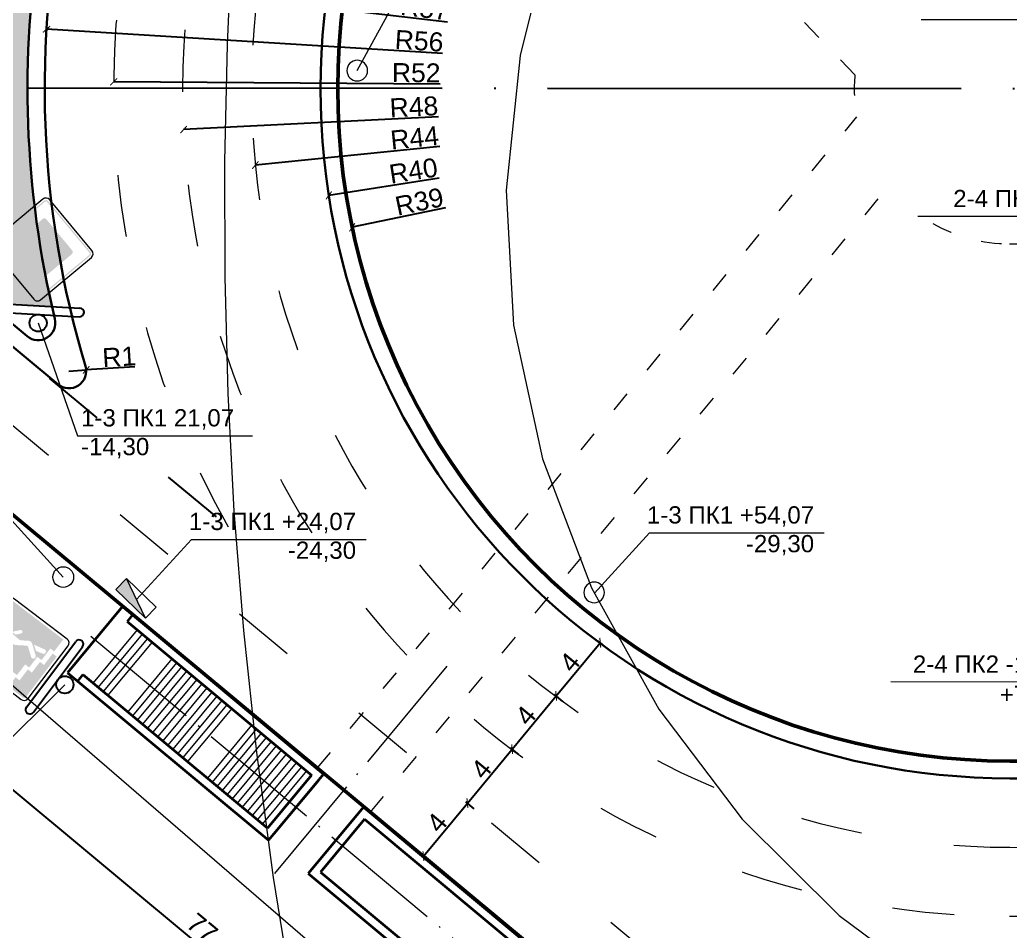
# Model space of a CAD drawing. Header units: millimetres. Extents: x -2123 to 34701, y -1286 to 835.
# Drawn here: x 1699.4 to 1756.9, y -19.4 to 33.5 of the extents above; entities that cross this region are included whole.
import ezdxf

# ---------------------------------------------------------------- set-up
doc = ezdxf.new("R2010")
doc.units = ezdxf.units.MM
doc.linetypes.add('ACAD_ISO03W100', pattern=[30, 12, -18])
doc.linetypes.add('ACAD_ISO04W100', pattern=[30, 24, -3, 0, -3])
doc.layers.get('0').update_dxf_attribs({"lineweight": 15})
for name, color, linetype, lineweight in [('вертикалка', 6, 'Continuous', 15), ('Горизонталі', 7, 'Continuous', 18), ('Дор. Розм.', 7, 'Continuous', 50), ('дорога', 126, 'Continuous', 25), ('поздовжній профіль', 250, 'Continuous', 15), ('Позначки Наталії Симочко_Ном._пера__7', 7, 'Continuous', 18), ('Інж. мережі', 205, 'Continuous', 18)]:
    doc.layers.add(name, color=color, linetype=linetype, lineweight=lineweight)
for name, color, linetype in [('Вісь', 170, 'ACAD_ISO04W100'), ('Осі', 164, 'Continuous'), ('поперечніе для 12м', 7, 'Continuous')]:
    doc.layers.add(name, color=color, linetype=linetype)
doc.layers.add('Озелення', color=7, linetype='Continuous', lineweight=15, true_color=0x2bad00)
doc.styles.get("Standard").update_dxf_attribs({"font": 'arial.ttf'})
doc.styles.add('СГЕНЕРИР_СТИЛЬ_1', font='arial.ttf')
doc.dimstyles.new('Переход', dxfattribs={"dimscale": 0.1, "dimtxt": 11, "dimasz": 4, "dimexe": 1.25, "dimexo": 0.625, "dimgap": 0.9, "dimtad": 1, "dimtxsty": 'Standard', "dimblk": 'ARCHTICK', "dimcen": 2.5, "dimadec": 0, "dimazin": 0, "dimtfac": 1, "dimtmove": 0, "dimatfit": 3, "dimldrblk": 'ARCHTICK', "dimfxl": 1, "dimarcsym": 0})

# ---------------------------------------------------------------- blocks, each defined once
blk = doc.blocks.new('sdfahgas')
h = blk.add_hatch(color=7)
edge = h.paths.add_edge_path(flags=16)
edge.add_line((6.61, 6.61), (0.16, 13.06))
edge.add_arc((0, 12.9), 0.223, 45, 135)
edge.add_line((-0.16, 13.06), (-6.61, 6.61))
edge.add_arc((-6.45, 6.45), 0.223, 135, 225)
edge.add_line((-6.61, 6.29), (-0.16, -0.16))
edge.add_arc((0, 0), 0.223, 225, 315)
edge.add_line((0.16, -0.16), (6.61, 6.29))
edge.add_arc((6.45, 6.45), 0.223, -45, 45)
edge = h.paths.add_edge_path()
edge.add_line((-0.28, 13.18), (-6.73, 6.73))
edge.add_arc((-6.45, 6.45), 0.393, 135, 225)
edge.add_line((-6.73, 6.17), (-0.28, -0.28))
edge.add_arc((0, 0), 0.393, 225, 315)
edge.add_line((0.28, -0.28), (6.73, 6.17))
edge.add_arc((6.45, 6.45), 0.393, -45, 45)
edge.add_line((6.73, 6.73), (0.28, 13.18))
edge.add_arc((0, 12.9), 0.393, 45, 135)
h = blk.add_hatch(color=7)
edge = h.paths.add_edge_path(flags=16)
edge.add_line((-0.15, 10.54), (-4.09, 6.6))
edge.add_arc((-3.94, 6.45), 0.217, 135, 225)
edge.add_line((-4.09, 6.3), (-0.15, 2.36))
edge.add_arc((0, 2.51), 0.217, 225, 315)
edge.add_line((0.15, 2.36), (4.09, 6.3))
edge.add_arc((3.94, 6.45), 0.217, -45, 45)
edge.add_line((4.09, 6.6), (0.15, 10.54))
edge.add_arc((0, 10.39), 0.217, 45, 135)
edge = h.paths.add_edge_path()
edge.add_arc((-3.94, 6.45), 0.375, 135, 225)
edge.add_line((-4.2, 6.19), (-0.27, 2.25))
edge.add_arc((0, 2.51), 0.375, 225, 315)
edge.add_line((0.27, 2.25), (4.2, 6.19))
edge.add_arc((3.94, 6.45), 0.375, -45, 45)
edge.add_line((4.2, 6.72), (0.27, 10.65))
edge.add_arc((0, 10.39), 0.375, 45, 135)
edge.add_line((-0.26, 10.65), (-4.2, 6.72))
blk.add_hatch(color=2).paths.add_polyline_path([(-4.11, 6.68), (-0.19, 10.6), (-0.04, 10.64), (0.11, 10.6), (0.19, 10.52), (4.07, 6.63), (4.14, 6.49), (4.12, 6.35), (4.05, 6.25), (0.13, 2.33), (0.04, 2.27), (-0.09, 2.27), (-0.2, 2.36), (-4.15, 6.31), (-4.19, 6.43), (-4.17, 6.57)])
at = {"color": 7}
for p, q in [((-0.48, 13.38), (-6.93, 6.93)), ((6.93, 6.93), (0.48, 13.38)), ((-6.93, 5.97), (-0.48, -0.48)), ((0.48, -0.48), (6.93, 5.97))]:
    blk.add_line(p, q, dxfattribs=at)
for centre, start, end in [((0, 12.9), 45, 135), ((-6.45, 6.45), 135, 225), ((6.45, 6.45), 315, 45), ((0, 0), 225, 315)]:
    blk.add_arc(centre, 0.675, start, end, dxfattribs=at)
blk = doc.blocks.new('5-17-1')
h = blk.add_hatch(color=5)
h.paths.add_polyline_path([(6.742, 3.041, 0.414214), (6.531, 3.252), (0.45, 3.252, 0.414214), (0.239, 3.041), (0.239, -0.931), (1.554, -0.931), (1.554, -1.375), (2.787, -1.375), (2.787, -1.842), (4.019, -1.842), (4.019, -2.334), (5.351, -2.334), (5.351, -2.777), (6.742, -2.777)])
h.paths.add_polyline_path([(4.433, 2.357), (4.396, 2.225), (4.345, 2.16), (4.264, 2.138), (4.116, 2.195), (3.933, 2.276), (3.869, 2.342), (3.804, 2.488), (3.796, 2.59), (3.796, 2.656), (3.848, 2.751), (3.891, 2.81), (3.994, 2.853), (4.104, 2.861), (4.228, 2.817), (4.382, 2.663), (4.425, 2.539)], flags=16)
h.paths.add_polyline_path([(4.34, 1.911), (4.348, 1.865), (4.268, 0.457, 0.163851), (4.319, 0.272), (4.714, -0.315, -0.317132), (4.706, -0.719), (4.029, -1.643, -0.900401), (3.638, -1.441), (4.259, -0.578, 0.312757), (4.26, -0.464), (3.66, 0.427, -0.184538), (3.612, 0.636), (3.75, 1.635), (3.409, 1.37), (3.375, 1.326), (3.358, 1.293), (3.164, 0.533), (3.134, 0.486), (3.073, 0.447), (3.025, 0.441), (2.96, 0.45), (2.908, 0.485), (2.881, 0.524), (2.867, 0.561), (2.872, 0.63), (3.113, 1.573), (3.824, 2.173), (3.864, 2.189), (3.901, 2.192), (3.948, 2.176), (4.307, 1.948)], flags=16)
h.paths.add_polyline_path([(5.071, 0.862), (5.095, 0.777), (5.074, 0.697), (5.013, 0.634), (4.932, 0.608), (4.846, 0.632), (4.435, 0.989), (4.455, 1.391)], flags=16)
h.paths.add_polyline_path([(4.726, -0.918), (4.98, -1.996, -0.855356), (4.551, -2.074), (4.384, -1.421)], flags=16)
h.paths.add_polyline_path([(5.129, -2.788), (3.798, -2.788), (3.798, -2.321), (2.565, -2.321), (2.565, -1.853), (1.308, -1.853), (1.308, -1.388), (0.239, -1.388), (0.239, -3.041, 0.414214), (0.45, -3.252), (5.12, -3.252)])
at = {"color": 5}
for p, q in [((0, 3.041), (0, -3.041)), ((6.531, 3.491), (0.45, 3.491)), ((6.981, -3.041), (6.981, 3.041)), ((0.45, -3.491), (6.531, -3.491))]:
    blk.add_line(p, q, dxfattribs=at)
for centre, start, end in [((0.45, 3.041), 90, 180), ((6.531, 3.041), 0, 90), ((0.45, -3.041), 180, 270), ((6.531, -3.041), 270, 0)]:
    blk.add_arc(centre, 0.45, start, end, dxfattribs=at)
blk = doc.blocks.new('_ArchTick')
at = {"color": 0, "linetype": 'ByBlock', "const_width": 0.15}
blk.add_lwpolyline([(-0.5, -0.5), (0.5, 0.5)], dxfattribs=at)
blk = doc.blocks.new('*D839')
at = {"layer": 'Defpoints', "color": 0, "lineweight": 20, "transparency": 16777216}
for p in [(1756.849, 29.463), (1718.688, 21.417)]:
    blk.add_point(p, dxfattribs=at)
at = {"layer": 'вертикалка', "color": 0, "lineweight": -2, "transparency": 16777216}
blk.add_line((1724.096, 22.557), (1718.688, 21.417), dxfattribs=at)
at = {"layer": 'вертикалка', "color": 0, "lineweight": -2, "transparency": 16777216, "xscale": 0.4, "yscale": 0.4, "zscale": 0.4, "rotation": 191.9063309276517}
blk.add_blockref('_ArchTick', (1718.688, 21.417), dxfattribs=at)
at = {"layer": 'вертикалка', "color": 0, "lineweight": 20, "transparency": 16777216, "insert": (1722.587, 22.905), "char_height": 1.1, "attachment_point": 5, "rotation": 11.90633}
blk.add_mtext('R39', dxfattribs=at)
blk = doc.blocks.new('*D840')
at = {"layer": 'Defpoints', "color": 0, "lineweight": 20, "transparency": 16777216}
for p in [(1756.849, 29.463), (1717.332, 23.266)]:
    blk.add_point(p, dxfattribs=at)
at = {"layer": 'вертикалка', "color": 0, "lineweight": -2, "transparency": 16777216}
blk.add_line((1723.729, 24.269), (1717.332, 23.266), dxfattribs=at)
at = {"layer": 'вертикалка', "color": 0, "lineweight": -2, "transparency": 16777216, "xscale": 0.4, "yscale": 0.4, "zscale": 0.4, "rotation": 188.9129427989668}
blk.add_blockref('_ArchTick', (1717.332, 23.266), dxfattribs=at)
at = {"layer": 'вертикалка', "color": 0, "lineweight": 20, "transparency": 16777216, "insert": (1722.242, 24.695), "char_height": 1.1, "attachment_point": 5, "rotation": 8.91294}
blk.add_mtext('R40', dxfattribs=at)
blk = doc.blocks.new('*D841')
at = {"layer": 'Defpoints', "color": 0, "lineweight": 20, "transparency": 16777216}
for p in [(1756.849, 29.463), (1713.072, 25.03)]:
    blk.add_point(p, dxfattribs=at)
at = {"layer": 'вертикалка', "color": 0, "lineweight": -2, "transparency": 16777216}
blk.add_line((1723.771, 26.113), (1713.072, 25.03), dxfattribs=at)
at = {"layer": 'вертикалка', "color": 0, "lineweight": -2, "transparency": 16777216, "xscale": 0.4, "yscale": 0.4, "zscale": 0.4, "rotation": 185.7823874901081}
blk.add_blockref('_ArchTick', (1713.072, 25.03), dxfattribs=at)
at = {"layer": 'вертикалка', "color": 0, "lineweight": 20, "transparency": 16777216, "insert": (1722.312, 26.609), "char_height": 1.1, "attachment_point": 5, "rotation": 5.78239}
blk.add_mtext('R44', dxfattribs=at)
blk = doc.blocks.new('*D842')
at = {"layer": 'Defpoints', "color": 0, "lineweight": 20, "transparency": 16777216}
for p in [(1756.849, 29.463), (1708.907, 27.086)]:
    blk.add_point(p, dxfattribs=at)
at = {"layer": 'вертикалка', "color": 0, "lineweight": -2, "transparency": 16777216}
blk.add_line((1723.707, 27.82), (1708.907, 27.086), dxfattribs=at)
at = {"layer": 'вертикалка', "color": 0, "lineweight": -2, "transparency": 16777216, "xscale": 0.4, "yscale": 0.4, "zscale": 0.4, "rotation": 182.8379905056653}
blk.add_blockref('_ArchTick', (1708.907, 27.086), dxfattribs=at)
at = {"layer": 'вертикалка', "color": 0, "lineweight": 20, "transparency": 16777216, "insert": (1722.271, 28.401), "char_height": 1.1, "attachment_point": 5, "rotation": 2.83799}
blk.add_mtext('R48', dxfattribs=at)
blk = doc.blocks.new('*D843')
at = {"layer": 'Defpoints', "color": 0, "lineweight": 20, "transparency": 16777216}
for p in [(1704.85, 29.855), (1756.849, 29.463)]:
    blk.add_point(p, dxfattribs=at)
at = {"layer": 'вертикалка', "color": 0, "lineweight": -2, "transparency": 16777216}
blk.add_line((1723.799, 29.712), (1704.85, 29.855), dxfattribs=at)
at = {"layer": 'вертикалка', "color": 0, "lineweight": -2, "transparency": 16777216, "xscale": 0.4, "yscale": 0.4, "zscale": 0.4, "rotation": 179.5681490736152}
blk.add_blockref('_ArchTick', (1704.85, 29.855), dxfattribs=at)
at = {"layer": 'вертикалка', "color": 0, "lineweight": 20, "transparency": 16777216, "insert": (1722.405, 30.374), "char_height": 1.1, "attachment_point": 5, "rotation": 359.56815}
blk.add_mtext('R52', dxfattribs=at)
blk = doc.blocks.new('*D844')
at = {"layer": 'Defpoints', "color": 0, "lineweight": 20, "transparency": 16777216}
for p in [(1700.955, 32.907), (1756.849, 29.463)]:
    blk.add_point(p, dxfattribs=at)
at = {"layer": 'вертикалка', "color": 0, "lineweight": -2, "transparency": 16777216}
blk.add_line((1723.937, 31.491), (1700.955, 32.907), dxfattribs=at)
at = {"layer": 'вертикалка', "color": 0, "lineweight": -2, "transparency": 16777216, "xscale": 0.4, "yscale": 0.4, "zscale": 0.4, "rotation": 176.4738105437539}
blk.add_blockref('_ArchTick', (1700.955, 32.907), dxfattribs=at)
at = {"layer": 'вертикалка', "color": 0, "lineweight": 20, "transparency": 16777216, "insert": (1722.576, 32.228), "char_height": 1.1, "attachment_point": 5, "rotation": 356.47381}
blk.add_mtext('R56', dxfattribs=at)
blk = doc.blocks.new('*D845')
at = {"layer": 'Defpoints', "color": 0, "lineweight": 20, "transparency": 16777216}
for p in [(1700.24, 36.136), (1756.849, 29.463)]:
    blk.add_point(p, dxfattribs=at)
at = {"layer": 'вертикалка', "color": 0, "lineweight": -2, "transparency": 16777216}
blk.add_line((1724.227, 33.308), (1700.24, 36.136), dxfattribs=at)
at = {"layer": 'вертикалка', "color": 0, "lineweight": -2, "transparency": 16777216, "xscale": 0.4, "yscale": 0.4, "zscale": 0.4, "rotation": 173.277179205883}
blk.add_blockref('_ArchTick', (1700.24, 36.136), dxfattribs=at)
at = {"layer": 'вертикалка', "color": 0, "lineweight": 20, "transparency": 16777216, "insert": (1722.909, 34.117), "char_height": 1.1, "attachment_point": 5, "rotation": 353.27718}
blk.add_mtext('R57', dxfattribs=at)
blk = doc.blocks.new('*D867')
at = {"layer": 'Defpoints', "color": 0, "lineweight": 20, "transparency": 16777216}
for p in [(1702.252, 13.084), (1703.25, 13.147)]:
    blk.add_point(p, dxfattribs=at)
at = {"layer": 'вертикалка', "color": 0, "lineweight": -2, "transparency": 16777216}
for p in [(1706.077, 13.323), (1702.252, 13.084)]:
    blk.add_line(p, (1703.25, 13.147), dxfattribs=at)
at = {"layer": 'вертикалка', "color": 0, "lineweight": -2, "transparency": 16777216, "xscale": 0.4, "yscale": 0.4, "zscale": 0.4, "rotation": 183.5814880344095}
blk.add_blockref('_ArchTick', (1703.25, 13.147), dxfattribs=at)
at = {"layer": 'вертикалка', "color": 0, "lineweight": 20, "transparency": 16777216, "insert": (1705.168, 13.91), "char_height": 1.1, "attachment_point": 5, "rotation": 3.58149}
blk.add_mtext('R1', dxfattribs=at)
blk = doc.blocks.new('столб')
at = {"layer": 'поздовжній профіль', "color": 160}
for points in [[(-500, 0, 0, 0, 0), (-1000, 0, 350, 0, 0), (-1700, 0, 0, 0, 0)], [(500, 0, 0, 0, 0), (1000, 0, 350, 0, 0), (1700, 0, 0, 0, 0)]]:
    blk.add_lwpolyline(points, format="xyseb", dxfattribs=at)
blk.add_circle((0, 0), 500, dxfattribs=at)
blk = doc.blocks.new('*D1055')
at = {"layer": 'Defpoints', "color": 0, "transparency": 16777216}
for p in [(1688.43, 13.494), (1680.604, 4.07), (1747.756, -35.767)]:
    blk.add_point(p, dxfattribs=at)
at = {"layer": 'Інж. мережі', "color": 0, "lineweight": -2, "transparency": 16777216}
for p, q in [((1688.39, 13.446), (1680.524, 3.974)), ((1739.93, -45.191), (1680.604, 4.07)), ((1747.716, -35.815), (1739.85, -45.287))]:
    blk.add_line(p, q, dxfattribs=at)
at = {"layer": 'Інж. мережі', "color": 0, "lineweight": -2, "transparency": 16777216, "xscale": 0.4, "yscale": 0.4, "zscale": 0.4}
for p, rotation in [((1680.604, 4.07), 140.2954777906226), ((1739.93, -45.191), 320.2954777906226)]:
    blk.add_blockref('_ArchTick', p, dxfattribs=dict(at, rotation=rotation))
at = {"layer": 'Інж. мережі', "color": 0, "transparency": 16777216, "insert": (1710.747, -19.983), "char_height": 1.1, "attachment_point": 5, "rotation": 320.29548}
blk.add_mtext('77,11', dxfattribs=at)
blk = doc.blocks.new('*D1056')
at = {"layer": 'Defpoints', "color": 0, "transparency": 16777216}
for p in [(1725.375, -11.975), (1725.812, -12.337), (1723.259, -15.417)]:
    blk.add_point(p, dxfattribs=at)
at = {"layer": 'Інж. мережі', "color": 0, "lineweight": -2, "transparency": 16777216}
for p, q in [((1722.823, -15.055), (1725.375, -11.975)), ((1725.764, -12.297), (1725.279, -11.896)), ((1723.211, -15.377), (1722.726, -14.975))]:
    blk.add_line(p, q, dxfattribs=at)
at = {"layer": 'Інж. мережі', "color": 0, "lineweight": -2, "transparency": 16777216, "xscale": 0.4, "yscale": 0.4, "zscale": 0.4}
for p, rotation in [((1725.375, -11.975), 50.34820607941267), ((1722.823, -15.055), 230.3482060794126)]:
    blk.add_blockref('_ArchTick', p, dxfattribs=dict(at, rotation=rotation))
at = {"layer": 'Інж. мережі', "color": 0, "transparency": 16777216, "insert": (1723.606, -13.107), "char_height": 1.1, "attachment_point": 5, "rotation": 50.34821}
blk.add_mtext('4', dxfattribs=at)
blk = doc.blocks.new('*D1057')
at = {"layer": 'Defpoints', "color": 0, "transparency": 16777216}
for p in [(1727.971, -8.842), (1728.408, -9.204), (1725.812, -12.337)]:
    blk.add_point(p, dxfattribs=at)
at = {"layer": 'Інж. мережі', "color": 0, "lineweight": -2, "transparency": 16777216}
for p, q in [((1725.375, -11.975), (1727.971, -8.842)), ((1728.36, -9.164), (1727.875, -8.762)), ((1725.764, -12.297), (1725.278, -11.895))]:
    blk.add_line(p, q, dxfattribs=at)
at = {"layer": 'Інж. мережі', "color": 0, "lineweight": -2, "transparency": 16777216, "xscale": 0.4, "yscale": 0.4, "zscale": 0.4}
for p, rotation in [((1727.971, -8.842), 50.3482060794131), ((1725.375, -11.975), 230.3482060794131)]:
    blk.add_blockref('_ArchTick', p, dxfattribs=dict(at, rotation=rotation))
at = {"layer": 'Інж. мережі', "color": 0, "transparency": 16777216, "insert": (1726.18, -10), "char_height": 1.1, "attachment_point": 5, "rotation": 50.34821}
blk.add_mtext('4', dxfattribs=at)
blk = doc.blocks.new('*D1058')
at = {"layer": 'Defpoints', "color": 0, "transparency": 16777216}
for p in [(1730.528, -5.757), (1730.965, -6.119), (1728.408, -9.204)]:
    blk.add_point(p, dxfattribs=at)
at = {"layer": 'Інж. мережі', "color": 0, "lineweight": -2, "transparency": 16777216}
for p, q in [((1730.917, -6.079), (1730.432, -5.677)), ((1727.971, -8.842), (1730.528, -5.757)), ((1728.36, -9.164), (1727.875, -8.762))]:
    blk.add_line(p, q, dxfattribs=at)
at = {"layer": 'Інж. мережі', "color": 0, "lineweight": -2, "transparency": 16777216, "xscale": 0.4, "yscale": 0.4, "zscale": 0.4}
for p, rotation in [((1730.528, -5.757), 50.34820607941337), ((1727.971, -8.842), 230.3482060794134)]:
    blk.add_blockref('_ArchTick', p, dxfattribs=dict(at, rotation=rotation))
at = {"layer": 'Інж. мережі', "color": 0, "transparency": 16777216, "insert": (1728.757, -6.891), "char_height": 1.1, "attachment_point": 5, "rotation": 50.34821}
blk.add_mtext('4', dxfattribs=at)
blk = doc.blocks.new('*D1059')
at = {"layer": 'Defpoints', "color": 0, "transparency": 16777216}
for p in [(1733.086, -2.67), (1733.524, -3.032), (1730.965, -6.119)]:
    blk.add_point(p, dxfattribs=at)
at = {"layer": 'Інж. мережі', "color": 0, "lineweight": -2, "transparency": 16777216}
for p, q in [((1730.528, -5.757), (1733.086, -2.67)), ((1733.475, -2.993), (1732.99, -2.59)), ((1730.917, -6.079), (1730.432, -5.677))]:
    blk.add_line(p, q, dxfattribs=at)
at = {"layer": 'Інж. мережі', "color": 0, "lineweight": -2, "transparency": 16777216, "xscale": 0.4, "yscale": 0.4, "zscale": 0.4}
for p, rotation in [((1733.086, -2.67), 50.34820607941273), ((1730.528, -5.757), 230.3482060794128)]:
    blk.add_blockref('_ArchTick', p, dxfattribs=dict(at, rotation=rotation))
at = {"layer": 'Інж. мережі', "color": 0, "transparency": 16777216, "insert": (1731.315, -3.805), "char_height": 1.1, "attachment_point": 5, "rotation": 50.34821}
blk.add_mtext('4', dxfattribs=at)

msp = doc.modelspace()

# ---------------------------------------------------------------- hatches: boundary and pattern name
at = {"layer": 'вертикалка'}
h = msp.add_hatch(color=0, dxfattribs=at)
h.dxf.hatch_style = 1
h.paths.add_polyline_path([(1706.69, -1.255), (1704.966, 0.414), (1705.591, 1.061)])
at = {"layer": 'Озелення', "lineweight": 20}
h = msp.add_hatch(dxfattribs=at)
h.set_pattern_fill('GRASS', color=0, scale=0.1)
h.paths.add_polyline_path([(1756.897, 119.656), (1756.893, 119.705, -0.175765), (1748.025, 87.485, 0.657273), (1748.979, 85.917, -0.001482), (1749.314, 85.962), (1749.341, 86.893, -0.985742), (1748.341, 86.907, -1.014464), (1749.341, 86.893), (1749.409, 89.267, -1), (1749.909, 89.253), (1749.816, 86.027, -0.004228), (1750.774, 86.138), (1750.19, 86.8, -0.414214), (1750.215, 87.2), (1753.088, 89.735, -0.414214), (1753.489, 89.71), (1756.023, 86.837, -0.384328), (1756.019, 86.457, -0.003695), (1756.861, 86.463), (1759.485, 86.46)])
h.paths.add_polyline_path([(1700.622, 38.819, 0.015929), (1700.63, 38.882), (1699.967, 39.341, -0.246268), (1700.182, 38.93, -1), (1699.182, 38.93, -0.604791), (1699.967, 39.341), (1699.189, 39.878, 0.058357), (1698.995, 39.751, -0.114707), (1679.381, 29.866, 0.165826), (1678.836, 29.519), (1687, 29.513), (1686.991, 31.093, -1), (1687.491, 31.096), (1687.5, 29.512), (1699.849, 29.503, -0.041069)])
h.paths.add_polyline_path([(1699.849, 29.503), (1687.5, 29.512), (1687.505, 28.721, -1.002823), (1688.505, 28.724, -0.997185), (1687.505, 28.721), (1687.518, 26.346, -1), (1687.018, 26.343), (1687, 29.513), (1678.836, 29.519, 0.044684), (1678.738, 29.37), (1678.74, 28.919, -1.002823), (1679.74, 28.922, -0.997185), (1678.74, 28.919), (1678.743, 28.408, 0.18643), (1679.297, 27.947, -0.0921), (1694.764, 19.305), (1697.89, 16.708, -0.487874), (1698.15, 17.004), (1701.267, 16.826, -0.056127)])
h.paths.add_polyline_path([(1768.621, -30.738), (1767.451, -30.341), (1761.097, -27.542), (1756.841, -27.537, -0.009463), (1754.683, -27.496, 0.025961), (1754.58, -27.497), (1754.197, -28.274, -0.793811), (1755.146, -28.495, -1), (1754.146, -28.495, -0.114945), (1754.197, -28.274), (1753.814, -29.051, 0.066753), (1753.99, -29.251, -0.10684), (1766.697, -46.053), (1769.843, -46.406)])
h.paths.add_polyline_path([(1768.373, -27.55), (1761.097, -27.542), (1767.451, -30.341), (1768.621, -30.738)], flags=17)
h.paths.add_polyline_path([(1679.698, 26.329), (1685.887, 26.329), (1685.887, 30.45), (1679.698, 30.45)], flags=9)
h = msp.add_hatch(dxfattribs=at)
h.set_pattern_fill('GRASS', color=0, scale=0.1)
h.paths.add_polyline_path([(1595.841, 42.076), (1581.276, 42.092), (1581.035, 40.819), (1580.766, 39.29), (1580.515, 37.744), (1580.418, 37.093), (1598.835, 37.072), (1598.837, 39.072, 0.414214)])
h.paths.add_polyline_path([(1581.276, 42.092), (1579.535, 42.094), (1579.529, 37.094), (1580.418, 37.093), (1580.515, 37.744), (1580.766, 39.29), (1581.035, 40.819)])
h.paths.add_polyline_path([(1624.83, 21.03), (1625.028, 22.043), (1579.512, 22.094), (1579.506, 17.094), (1624.745, 17.043)])
h.paths.add_polyline_path([(1649.878, 19.436, -0.414547), (1652.386, 21.94), (1640.351, 21.965), (1639.374, 20.483, -0.252144), (1639.644, 19.982, -1), (1638.444, 19.982, -0.597261), (1639.374, 20.483), (1640.391, 22.025), (1625.028, 22.043), (1624.83, 21.03), (1624.745, 17.043), (1651.751, 17.012, -0.341373)])
h.paths.add_polyline_path([(1660.449, 22.002), (1640.391, 22.025), (1640.351, 21.965), (1652.386, 21.94, 0.414547), (1649.878, 19.436, 0.341373), (1651.751, 17.012), (1660.625, 17.002, -0.29636), (1660.476, 17.23)])
h.paths.add_polyline_path([(1663.815, 19.999), (1663.818, 21.999), (1660.949, 22.002), (1660.962, 19.608, -1.002823), (1661.962, 19.61, -0.997185), (1660.962, 19.608), (1660.976, 17.233, -0.299966), (1660.826, 17.002, 0.412891)])
h.paths.add_polyline_path([(1801.302, -172.339, 0.414214), (1798.076, -169.584), (1800.571, -201.333), (1801.096, -201.421), (1802.042, -201.58), (1802.988, -201.736), (1803.62, -201.84)])
h.paths.add_polyline_path([(1777.389, -171.378), (1777.153, -171.397, 0.414214), (1774.397, -174.623), (1776.131, -196.693), (1776.357, -196.742), (1777.313, -196.944), (1778.269, -197.144), (1779.225, -197.342), (1779.238, -197.344)])
h.paths.add_polyline_path([(1779.238, -197.345), (1778.269, -197.144), (1777.313, -196.944), (1776.357, -196.742), (1776.131, -196.693), (1776.704, -203.98), (1779.694, -203.745)])
h.paths.add_polyline_path([(1994.689, 21.692), (1940.412, 21.754), (1940.41, 19.754, 0.414214), (1943.406, 16.751), (1994.684, 16.692)])
h.paths.add_polyline_path([(1994.712, 41.692), (1907.341, 41.792), (1903.632, 41.004), (1898.312, 40.062), (1892.865, 39.018), (1890.065, 38.369), (1887.198, 37.588), (1884.807, 36.817), (1994.706, 36.692)])

# ---------------------------------------------------------------- linework, layer by layer
at = {"layer": 'вертикалка', "color": 0}
msp.add_line((1706.69, -1.255), (1705.591, 1.061), dxfattribs=at)
msp.add_lwpolyline([(1704.966, 0.414), (1705.591, 1.061), (1707.316, -0.608), (1706.69, -1.255)], close=True, dxfattribs=at)
at = {"layer": 'вертикалка', "color": 5, "lineweight": 20, "elevation": -205}
msp.add_lwpolyline([(1708.23, -3.608), (1705.67, -6.682)], dxfattribs=at)
at = {"layer": 'Вісь', "color": 18, "true_color": 0x000000}
msp.add_lwpolyline([(1579.521, 29.594), (1764.847, 29.454)], dxfattribs=at)
at = {"layer": 'Горизонталі'}
for points, elevation in [([(1758.343, 79.299), (1752.315, 73.668), (1746.672, 67.513), (1741.536, 60.906), (1737.025, 53.918), (1733.259, 46.619), (1730.359, 39.08), (1728.444, 31.374), (1727.634, 23.57), (1728.048, 15.741), (1729.733, 7.993), (1732.586, 0.509), (1736.487, -6.523), (1741.316, -12.912), (1746.954, -18.482), (1753.275, -23.196), (1760.151, -27.125)], 201), ([(1757.538, -46.033), (1750.684, -46.766), (1743.667, -47.407), (1736.426, -47.379), (1729.414, -46.092), (1723.635, -42.946), (1719.628, -37.762), (1717.02, -31.14), (1715.34, -23.762), (1714.129, -16.293), (1713.155, -9.036), (1712.399, -1.965), (1711.848, 4.961), (1711.49, 11.781), (1711.312, 18.535), (1711.302, 25.263), (1711.447, 32.006), (1711.736, 38.802)], 202)]:
    msp.add_lwpolyline(points, dxfattribs=dict(at, elevation=elevation))
at = {"layer": 'Горизонталі', "lineweight": 20}
msp.add_spline([(1931.631, -118.868), (1873.457, -122.108), (1832.047, -120.353), (1801.68, -112.829), (1782.356, -107.061), (1750.734, -98.534), (1722.332, -83.814), (1688.835, -41.436), (1674.271, -14.754), (1671.76, 1.247), (1682.144, 47.829), (1687.484, 86.621), (1691.959, 101.325), (1724.477, 131.493), (1762.005, 152.056), (1794.128, 172.872), (1881.485, 208.784)], degree=3, dxfattribs=at)
at = {"layer": 'Дор. Розм.', "color": 18, "true_color": 0x000000}
for points in [[(1760.888, 68.458), (1756.848, 68.463, 1), (1756.849, -9.537), (1766.969, -9.549)], [(1579.512, 22.094), (1663.818, 21.999, -0.174761), (1689.332, 12.767), (1747.756, -35.767, -0.20246), (1762.073, -63.396), (1762.882, -73.363)]]:
    msp.add_lwpolyline(points, format="xyb", dxfattribs=at)
at = {"layer": 'дорога'}
for p, q in [((1698.15, 17.004), (1702.892, 16.732)), ((1698.121, 16.505), (1702.864, 16.233)), ((1699.789, -6.404), (1702.645, -2.609)), ((1700.188, -6.705), (1703.044, -2.909))]:
    msp.add_line(p, q, dxfattribs=at)
at = {"layer": 'дорога', "color": 18, "lineweight": 30, "true_color": 0x000000}
msp.add_lwpolyline([(1760.81, 69.458), (1756.849, 69.463, 1), (1756.849, -10.537), (1767.047, -10.549)], format="xyb", dxfattribs=at)
for points in [[(1675.272, 30.065, 0.151143), (1700.488, 42.411, -0.737635), (1702.151, 41.468, -0.007964), (1702.151, 41.468, 0.127565), (1703.21, 13.371, -0.742775), (1701.613, 12.315), (1694.125, 18.536, 0.113106), (1675.187, 28.107, -0.818483), (1675.272, 30.065, -0.02476)], [(1679.381, 29.866, 0.114707), (1698.995, 39.751, -0.695551), (1700.622, 38.819, 0.100701), (1701.436, 16.104, -0.721694), (1699.825, 15.101), (1694.764, 19.305, 0.0921), (1679.297, 27.947, -0.751305)]]:
    msp.add_lwpolyline(points, format="xyb", close=True, dxfattribs=at)
at = {"layer": 'дорога', "color": 18, "lineweight": 20, "true_color": 0x000000}
msp.add_lwpolyline([(1579.5, 11.094), (1665.43, 10.997, -0.179585), (1691.516, 1.282), (1756.427, -54.727)], format="xyb", dxfattribs=at)
at = {"layer": 'дорога'}
for centre in [(1700.464, 15.87), (1702.016, -5.108)]:
    msp.add_circle(centre, 0.5, dxfattribs=at)
for centre, start, end in [((1702.878, 16.483), 266.71943, 86.71943), ((1702.845, -2.759), 323.03509, 143.03509), ((1699.988, -6.554), 143.03509, 323.03509)]:
    msp.add_arc(centre, 0.25, start, end, dxfattribs=at)
at = {"layer": 'Осі', "color": 18, "linetype": 'ACAD_ISO03W100', "lineweight": 20, "ltscale": 0.3, "true_color": 0x000000}
for points in [[(1761.075, 77.458), (1756.853, 77.463, 1), (1756.844, -18.537), (1768.609, -18.551)], [(1761.389, 73.458), (1756.851, 73.463, 1), (1756.846, -14.537), (1768.295, -14.55)], [(1675.24, 30.06, 0.151365), (1700.49, 42.412), (1709.424, 50.792)], [(1709.424, 50.792, 0.237706), (1711.487, 4.039)], [(1579.516, 25.594), (1665.867, 25.496, -0.174761), (1691.381, 16.265), (1724.577, -11.311)], [(1771.903, -137.298), (1766.06, -63.082, 0.20246), (1750.312, -32.69), (1724.577, -11.311)]]:
    msp.add_lwpolyline(points, format="xyb", dxfattribs=at)
at = {"layer": 'Осі', "color": 0, "linetype": 'ACAD_ISO03W100', "lineweight": 20, "ltscale": 0.1, "elevation": -205}
for points in [[(1747.862, 30.268), (1713.66, 65.611)], [(1716.659, -9.956), (1747.975, 27.828)], [(1719.739, -12.509), (1749.809, 23.772)]]:
    msp.add_lwpolyline(points, dxfattribs=at)
for points in [[(1747.862, 30.268, 0.068168), (1747.975, 27.828, 0.068168)], [(1752.376, 21.64, 0.130334), (1756.837, 20.463), (1766.98, 20.451), (1786.837, 20.429, 0.00283), (1786.939, 20.429, 0.00283)]]:
    msp.add_lwpolyline(points, format="xyb", dxfattribs=at)
at = {"layer": 'Осі', "color": 18, "linetype": 'ACAD_ISO03W100', "ltscale": 0.3, "true_color": 0x000000}
msp.add_lwpolyline([(1682.862, 25.477, -0.075941), (1694.173, 18.422), (1711.487, 4.039)], format="xyb", dxfattribs=at)
msp.add_lwpolyline([(1700.992, 25.456), (1700.994, 25.456)], dxfattribs=at)
at = {"layer": 'Позначки Наталії Симочко_Ном._пера__7', "color": 7, "linetype": 'Continuous', "lineweight": 18}
for points in [[(1718.982, 30.505), (1721.801, 35.666), (1731.953, 35.665)], [(1765.395, 29.999), (1761.866, 33.445), (1751.715, 33.446)], [(1765.202, 18.603), (1761.672, 22.049), (1751.521, 22.049)], [(1700.464, 15.87), (1702.751, 9.333), (1712.902, 9.332)], [(1701.921, 1.136), (1698.741, 4.63), (1688.59, 4.63)], [(1732.755, 0.208), (1735.936, 3.702), (1746.087, 3.702)], [(1706.176, -0.171), (1709.357, 3.323), (1719.508, 3.323)], [(1702.016, -5.108), (1697.838, -9.258), (1687.687, -9.258)], [(1763.635, -8.397), (1760.106, -4.951), (1749.955, -4.95)]]:
    msp.add_lwpolyline(points, dxfattribs=at)
at = {"layer": 'поперечніе для 12м', "color": 177, "lineweight": 35, "true_color": 0x293189, "elevation": -205}
for points in [[(1705.369, -0.574), (1702.169, -4.416)], [(1705.946, -1.055), (1705.626, -1.439)], [(1703.066, -4.512), (1702.746, -4.896)]]:
    msp.add_lwpolyline(points, dxfattribs=at)
at = {"layer": 'поперечніе для 12м', "color": 116, "lineweight": 35, "true_color": 0x136734, "elevation": -205}
for points in [[(1705.369, -0.574), (1717.032, -10.29)], [(1705.626, -1.439), (1716.328, -10.354)], [(1702.169, -4.416), (1713.832, -14.131)], [(1703.066, -4.512), (1713.768, -13.427)], [(1717.032, -10.29), (1713.832, -14.131)], [(1716.328, -10.354), (1713.768, -13.427)], [(1716.712, -10.674), (1714.152, -13.747)], [(1719.338, -12.21), (1716.137, -16.051)], [(1719.338, -12.21), (1744.162, -32.888)], [(1719.402, -12.914), (1716.842, -15.987)], [(1719.402, -12.914), (1743.458, -32.952)], [(1716.137, -16.051), (1740.962, -36.73)], [(1716.842, -15.987), (1740.898, -36.025)]]:
    msp.add_lwpolyline(points, dxfattribs=at)
at = {"layer": 'поперечніе для 12м', "color": 116, "linetype": 'ACAD_ISO04W100', "lineweight": 9, "ltscale": 0.3, "true_color": 0x136734, "elevation": -205}
for points in [[(1703.52, -2.288), (1740.703, -33.26)], [(1724.189, -4.041), (1714.178, -16.06)]]:
    msp.add_lwpolyline(points, dxfattribs=at)
at = {"layer": 'поперечніе для 12м', "color": 116, "lineweight": 18, "true_color": 0x136734, "elevation": -205}
for points in [[(1706.218, -1.932), (1703.658, -5.006)], [(1706.51, -2.175), (1703.95, -5.249)], [(1706.802, -2.419), (1704.242, -5.492)], [(1708.5, -3.833), (1705.94, -6.906)], [(1708.792, -4.076), (1706.232, -7.15)], [(1709.084, -4.319), (1706.524, -7.393)], [(1709.376, -4.563), (1706.816, -7.636)], [(1709.668, -4.806), (1707.108, -7.879)], [(1709.96, -5.049), (1707.4, -8.122)], [(1710.252, -5.292), (1707.692, -8.366)], [(1710.544, -5.535), (1707.984, -8.609)], [(1710.836, -5.779), (1708.276, -8.852)], [(1711.128, -6.022), (1708.568, -9.095)], [(1711.42, -6.265), (1708.86, -9.338)], [(1713.117, -7.679), (1710.556, -10.752)], [(1713.409, -7.922), (1710.848, -10.995)], [(1713.701, -8.165), (1711.14, -11.238)], [(1713.992, -8.408), (1711.432, -11.482)], [(1714.284, -8.651), (1711.724, -11.725)], [(1714.576, -8.895), (1712.016, -11.968)], [(1714.868, -9.138), (1712.308, -12.211)], [(1715.16, -9.381), (1712.6, -12.454)], [(1715.452, -9.624), (1712.892, -12.698)], [(1715.744, -9.867), (1713.184, -12.941)], [(1716.036, -10.111), (1713.476, -13.184)]]:
    msp.add_lwpolyline(points, dxfattribs=at)
at = {"layer": 'поперечніе для 12м', "color": 177, "lineweight": 18, "true_color": 0x293189, "elevation": -205}
for points in [[(1707.078, -2.648), (1704.518, -5.722)], [(1711.696, -6.495), (1709.136, -9.568)], [(1712.848, -7.455), (1710.288, -10.528)]]:
    msp.add_lwpolyline(points, dxfattribs=at)

# ---------------------------------------------------------------- block references
at = {"color": 0}
for name, p, xscale, yscale, zscale, rotation in [('столб', (1718.982, 30.505), -0.001200000000244472, 0.001200000000244471, 0.001200000000244471, 93.62359411230719), ('sdfahgas', (1697.976, 20.378), 0.42, 0.42, 0.42, 264.7792105758139), ('столб', (1701.921, 1.136), 0.001200000000244472, 0.001200000000244472, 0.001200000000244472, 140.9108436430516), ('столб', (1732.73, 0.243), -0.001200000000244472, 0.001200000000244471, 0.001200000000244471, 135.7138531430131)]:
    msp.add_blockref(name, p, dxfattribs=dict(at, xscale=xscale, yscale=yscale, zscale=zscale, rotation=rotation))
at = {"color": 0, "linetype": 'Continuous', "xscale": 0.63, "yscale": 0.63, "zscale": 0.63, "rotation": 52.71203023778403}
msp.add_blockref('5-17-1', (1697.959, -4.802), dxfattribs=at)

# ---------------------------------------------------------------- texts
at = {"layer": 'Позначки Наталії Симочко_Ном._пера__7', "color": 7, "linetype": 'Continuous', "lineweight": 18, "char_height": 1, "attachment_point": 3, "style": 'СГЕНЕРИР_СТИЛЬ_1'}
for s, insert, line_spacing_factor in [('\\A1;2-4 ПК2 -6,56\\P   +39,05', (1762.336, 34.984), 1.053334), ('\\A1;2-4 ПК2 -8,34\\P   +50,45', (1762.142, 23.588), 1.053334), ('\\A1;2-4 ПК2 -11,34\\P   +77,54', (1760.576, -3.412), 1.055851)]:
    msp.add_mtext(s, dxfattribs=dict(at, insert=insert, line_spacing_factor=line_spacing_factor))
at = {"layer": 'Позначки Наталії Симочко_Ном._пера__7', "color": 7, "linetype": 'Continuous', "lineweight": 18, "char_height": 1, "style": 'СГЕНЕРИР_СТИЛЬ_1'}
for s, insert, attachment_point in [('\\A1;1-3 ПК1 21,07\\P-14,30\\P  ', (1702.954, 10.871), 1), ('\\A1;1-3 ПК1 +54,07\\P-29,30\\P  ', (1745.496, 5.241), 3), ('\\A1;1-3 ПК1 +24,07\\P-24,30\\P  ', (1718.917, 4.862), 3)]:
    msp.add_mtext(s, dxfattribs=dict(at, insert=insert, attachment_point=attachment_point))

# ---------------------------------------------------------------- dimensions: what is measured, and where the dimension line sits
at = {"layer": 'вертикалка', "color": 5, "lineweight": 20}
for center, mpoint, picture, middle in [((1756.849, 29.463), (1700.24, 36.136), '*D845', (1722.833, 33.473)), ((1756.849, 29.463), (1700.955, 32.907), '*D844', (1722.536, 31.577)), ((1756.849, 29.463), (1704.85, 29.855), '*D843', (1722.4, 29.723)), ((1756.849, 29.463), (1708.907, 27.086), '*D842', (1722.303, 27.75)), ((1756.849, 29.463), (1713.072, 25.03), '*D841', (1722.376, 25.972)), ((1756.849, 29.463), (1717.332, 23.266), '*D840', (1722.343, 24.052)), ((1756.849, 29.463), (1718.688, 21.417), '*D839', (1722.721, 22.267)), ((1702.252, 13.084), (1703.25, 13.147), '*D867', (1705.208, 13.269))]:
    dim = msp.add_radius_dim(center=center, mpoint=mpoint, dimstyle='Переход', dxfattribs=at)
    dim.commit()
    dim.dimension.update_dxf_attribs({"geometry": picture, "text_midpoint": middle, "dimtype": 164})
at = {"layer": 'Інж. мережі'}
for p1, p2, distance, picture, middle in [((1747.756, -35.767), (1688.43, 13.494), 12.25, '*D1055', (1710.747, -19.983)), ((1723.259, -15.417), (1725.812, -12.337), 0.567, '*D1056', (1723.606, -13.107))]:
    dim = msp.add_aligned_dim(p1=p1, p2=p2, distance=distance, dimstyle='Переход', dxfattribs=at)
    dim.commit()
    dim.dimension.update_dxf_attribs({"geometry": picture, "text_midpoint": middle})
for p1, p2, picture, middle in [((1730.965, -6.119), (1733.524, -3.032), '*D1059', (1731.315, -3.805)), ((1728.408, -9.204), (1730.965, -6.119), '*D1058', (1728.757, -6.891)), ((1725.812, -12.337), (1728.408, -9.204), '*D1057', (1726.18, -10))]:
    dim = msp.add_aligned_dim(p1=p1, p2=p2, distance=0.568, text='4', dimstyle='Переход', dxfattribs=at)
    dim.commit()
    dim.dimension.update_dxf_attribs({"geometry": picture, "text_midpoint": middle})

doc.saveas('drawing.dxf')
